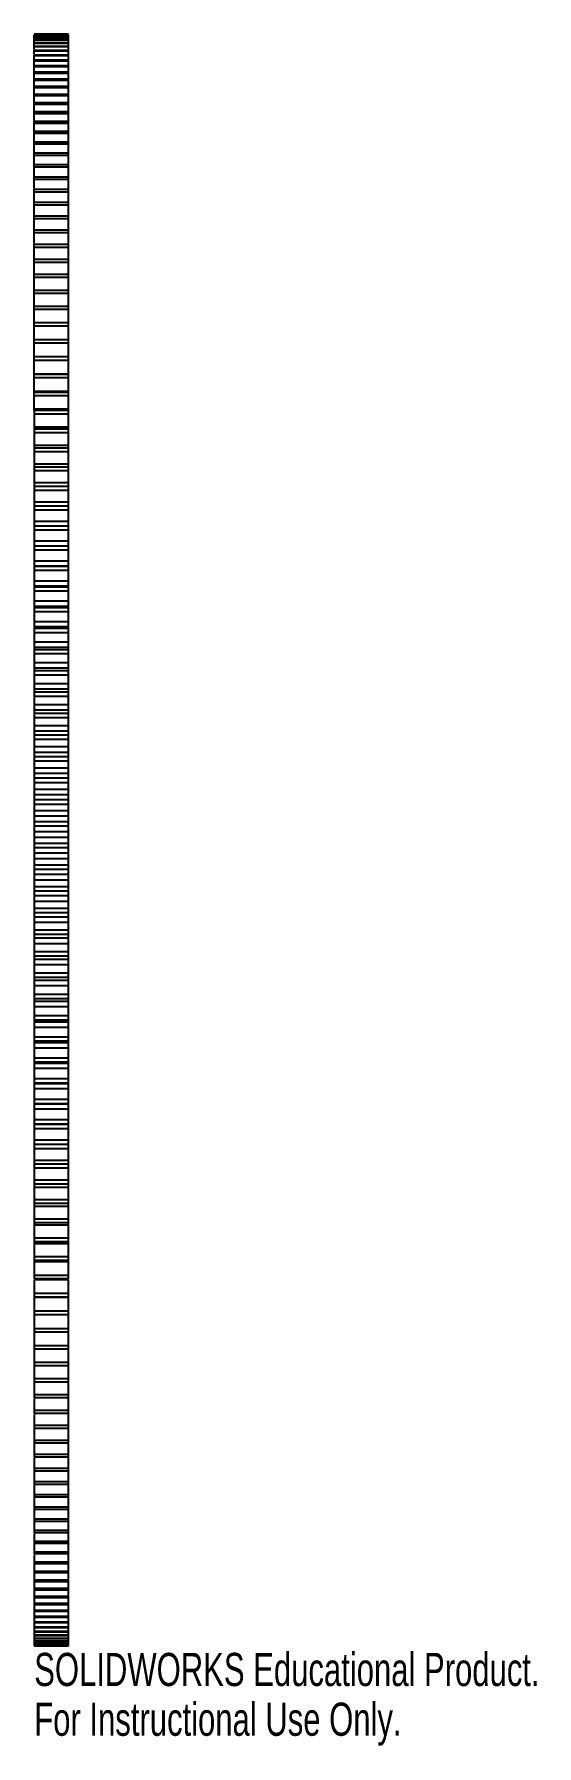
# Paper-space layout '_Front' of a CAD drawing. Header units: millimetres. Extents: x 0 to 73, y -132 to 117.
import ezdxf

# ---------------------------------------------------------------- set-up
doc = ezdxf.new("R2010")
doc.units = ezdxf.units.MM
doc.styles.add('SLDTEXTSTYLE0', font='TXT', dxfattribs={"width": 0.7})

psp = doc.layouts.new('_Front')

# ---------------------------------------------------------------- linework, layer by layer
at = {"color": 7, "linetype": 'Continuous', "lineweight": 25}
for p, q in [((0, 117.49), (5, 117.49)), ((0, 117.48), (0, 117.49)), ((5, 117.48), (0, 117.48)), ((0, 115.25), (0, 117.42)), ((0, 117.42), (5, 117.42)), ((5, 117.39), (0, 117.39)), ((5, 117.48), (5, 117.49)), ((5, 67.94), (5, 117.42)), ((0, 117.26), (5, 117.26)), ((5, 117.21), (0, 117.21)), ((0, 117.01), (5, 117.01)), ((5, 116.94), (0, 116.94)), ((0, 116.68), (5, 116.68)), ((5, 116.59), (0, 116.59)), ((0, 116.26), (5, 116.26)), ((5, 116.16), (0, 116.16)), ((0, 115.76), (5, 115.76)), ((5, 115.64), (0, 115.64)), ((0, 114.62), (0, 115.17)), ((0, 115.17), (5, 115.17)), ((5, 115.04), (0, 115.04)), ((0, 113.81), (0, 114.5)), ((0, 114.5), (5, 114.5)), ((5, 114.35), (0, 114.35)), ((0, 104.93), (0, 113.75)), ((0, 113.75), (5, 113.75)), ((5, 113.58), (0, 113.58)), ((0, 112.92), (5, 112.92)), ((5, 112.72), (0, 112.72)), ((0, 112), (5, 112)), ((5, 111.79), (0, 111.79)), ((0, 111), (5, 111)), ((5, 110.77), (0, 110.77)), ((0, 109.92), (5, 109.92)), ((5, 109.68), (0, 109.68)), ((0, 108.76), (5, 108.76)), ((5, 108.5), (0, 108.5)), ((0, 107.52), (5, 107.52)), ((5, 107.24), (0, 107.24)), ((0, 106.21), (5, 106.21)), ((5, 105.91), (0, 105.91)), ((0, 104.81), (5, 104.81)), ((0, 98.49), (0, 104.81)), ((5, 104.5), (0, 104.5)), ((0, 103.34), (5, 103.34)), ((5, 103.01), (0, 103.01)), ((0, 101.8), (5, 101.8)), ((5, 101.45), (0, 101.45)), ((0, 100.18), (5, 100.18)), ((5, 99.82), (0, 99.82)), ((0, 98.49), (5, 98.49)), ((0, 94.99), (0, 98.49)), ((5, 98.11), (0, 98.11)), ((0, 96.72), (5, 96.72)), ((5, 96.33), (0, 96.33)), ((0, 86.96), (0, 94.89)), ((0, 94.89), (5, 94.89)), ((5, 94.48), (0, 94.48)), ((0, 92.99), (5, 92.99)), ((5, 92.56), (0, 92.56)), ((0, 91.01), (5, 91.01)), ((5, 90.58), (0, 90.58)), ((0, 88.98), (5, 88.98)), ((5, 88.53), (0, 88.53)), ((0, 86.88), (5, 86.88)), ((0, 67.94), (0, 86.88)), ((5, 86.41), (0, 86.41)), ((0, 84.71), (5, 84.71)), ((5, 84.23), (0, 84.23)), ((0, 82.49), (5, 82.49)), ((5, 82), (0, 82)), ((0, 80.2), (5, 80.2)), ((5, 79.7), (0, 79.7)), ((0, 77.85), (5, 77.85)), ((5, 77.34), (0, 77.34)), ((0, 75.45), (5, 75.45)), ((5, 74.93), (0, 74.93)), ((0, 73), (5, 73)), ((5, 72.46), (0, 72.46)), ((0, 70.49), (5, 70.49)), ((5, 69.94), (0, 69.94)), ((5, 67.94), (0, 67.94)), ((0, 67.93), (5, 67.93)), ((0, 62.68), (0, 67.93)), ((5, -64), (5, 67.93)), ((5, 67.37), (0, 67.37)), ((5, 65.41), (0, 65.41)), ((0, 65.32), (5, 65.32)), ((5, 64.75), (0, 64.75)), ((5, 62.82), (0, 62.82)), ((0, 62.66), (5, 62.66)), ((0, 62.66), (0, -64)), ((5, 62.08), (0, 62.08)), ((5, 60.19), (0, 60.19)), ((0, 59.96), (5, 59.96)), ((5, 59.37), (0, 59.37)), ((5, 57.52), (0, 57.52)), ((0, 57.21), (5, 57.21)), ((5, 56.61), (0, 56.61)), ((5, 54.81), (0, 54.81)), ((0, 54.42), (5, 54.42)), ((5, 53.81), (0, 53.81)), ((5, 52.06), (0, 52.06)), ((0, 51.6), (5, 51.6)), ((5, 50.98), (0, 50.98)), ((5, 49.26), (0, 49.26)), ((0, 48.73), (5, 48.73)), ((5, 48.11), (0, 48.11)), ((5, 46.44), (0, 46.44)), ((0, 45.83), (5, 45.83)), ((5, 45.2), (0, 45.2)), ((5, 43.58), (0, 43.58)), ((0, 42.9), (5, 42.9)), ((5, 42.26), (0, 42.26)), ((5, 40.68), (0, 40.68)), ((5, 39.95), (0, 39.95)), ((0, 39.93), (5, 39.93)), ((5, 39.28), (0, 39.28)), ((5, 37.76), (0, 37.76)), ((5, 37), (0, 37)), ((0, 36.94), (5, 36.94)), ((5, 36.28), (0, 36.28)), ((5, 34.81), (0, 34.81)), ((5, 34.05), (0, 34.05)), ((0, 33.92), (5, 33.92)), ((5, 33.26), (0, 33.26)), ((5, 31.84), (0, 31.84)), ((5, 31.07), (0, 31.07)), ((0, 30.87), (5, 30.87)), ((5, 30.21), (0, 30.21)), ((5, 28.84), (0, 28.84)), ((5, 28.06), (0, 28.06)), ((0, 27.8), (5, 27.8)), ((5, 27.13), (0, 27.13)), ((5, 25.82), (0, 25.82)), ((5, 25.04), (0, 25.04)), ((0, 24.71), (5, 24.71)), ((5, 24.04), (0, 24.04)), ((5, 22.78), (0, 22.78)), ((5, 22), (0, 22)), ((0, 21.61), (5, 21.61)), ((5, 20.93), (0, 20.93)), ((5, 19.73), (0, 19.73)), ((5, 18.94), (0, 18.94)), ((0, 18.49), (5, 18.49)), ((5, 17.81), (0, 17.81)), ((5, 16.66), (0, 16.66)), ((5, 15.86), (0, 15.86)), ((0, 15.35), (5, 15.35)), ((5, 14.67), (0, 14.67)), ((5, 13.58), (0, 13.58)), ((5, 12.78), (0, 12.78)), ((0, 12.2), (5, 12.2)), ((5, 11.52), (0, 11.52)), ((5, 10.49), (0, 10.49)), ((5, 9.69), (0, 9.69)), ((0, 9.05), (5, 9.05)), ((5, 8.36), (0, 8.36)), ((5, 7.39), (0, 7.39)), ((5, 6.59), (0, 6.59)), ((0, 5.89), (5, 5.89)), ((5, 5.2), (0, 5.2)), ((5, 4.28), (0, 4.28)), ((5, 3.48), (0, 3.48)), ((0, 2.72), (5, 2.72)), ((5, 2.03), (0, 2.03)), ((5, 1.18), (0, 1.18)), ((5, 0.38), (0, 0.38)), ((0, -0.45), (5, -0.45)), ((5, -1.14), (0, -1.14)), ((5, -1.93), (0, -1.93)), ((5, -2.73), (0, -2.73)), ((0, -3.62), (5, -3.62)), ((5, -4.3), (0, -4.3)), ((5, -5.04), (0, -5.04)), ((5, -5.84), (0, -5.84)), ((0, -6.78), (5, -6.78)), ((5, -7.47), (0, -7.47)), ((5, -8.14), (0, -8.14)), ((5, -8.94), (0, -8.94)), ((0, -9.94), (5, -9.94)), ((5, -10.63), (0, -10.63)), ((5, -11.24), (0, -11.24)), ((5, -12.03), (0, -12.03)), ((0, -13.1), (5, -13.1)), ((5, -13.78), (0, -13.78)), ((5, -14.32), (0, -14.32)), ((5, -15.12), (0, -15.12)), ((0, -16.24), (5, -16.24)), ((5, -16.92), (0, -16.92)), ((5, -17.4), (0, -17.4)), ((5, -18.19), (0, -18.19)), ((0, -19.37), (5, -19.37)), ((5, -20.05), (0, -20.05)), ((5, -20.47), (0, -20.47)), ((5, -21.26), (0, -21.26)), ((0, -22.49), (5, -22.49)), ((5, -23.16), (0, -23.16)), ((5, -23.52), (0, -23.52)), ((5, -24.3), (0, -24.3)), ((0, -25.59), (5, -25.59)), ((5, -26.26), (0, -26.26)), ((5, -26.55), (0, -26.55)), ((5, -27.33), (0, -27.33)), ((0, -28.67), (5, -28.67)), ((5, -29.34), (0, -29.34)), ((5, -29.57), (0, -29.57)), ((5, -30.34), (0, -30.34)), ((0, -31.74), (5, -31.74)), ((5, -32.4), (0, -32.4)), ((5, -32.56), (0, -32.56)), ((5, -33.33), (0, -33.33)), ((0, -34.77), (5, -34.77)), ((5, -35.43), (0, -35.43)), ((5, -35.53), (0, -35.53)), ((5, -36.29), (0, -36.29)), ((0, -37.79), (5, -37.79)), ((5, -38.44), (0, -38.44)), ((0, -38.47), (5, -38.47)), ((5, -39.23), (0, -39.23)), ((0, -40.77), (5, -40.77)), ((0, -41.42), (5, -41.42)), ((5, -41.42), (0, -41.42)), ((5, -42.13), (0, -42.13)), ((0, -43.73), (5, -43.73)), ((5, -44.37), (0, -44.37)), ((5, -45.01), (0, -45.01)), ((0, -46.66), (5, -46.66)), ((5, -47.28), (0, -47.28)), ((5, -47.86), (0, -47.86)), ((0, -49.55), (5, -49.55)), ((5, -50.17), (0, -50.17)), ((5, -50.66), (0, -50.66)), ((0, -52.4), (5, -52.4)), ((5, -53.01), (0, -53.01)), ((5, -53.44), (0, -53.44)), ((0, -55.22), (5, -55.22)), ((5, -55.82), (0, -55.82)), ((5, -56.17), (0, -56.17)), ((0, -57.99), (5, -57.99)), ((5, -58.59), (0, -58.59)), ((5, -58.86), (0, -58.86)), ((0, -60.73), (5, -60.73)), ((5, -61.31), (0, -61.31)), ((5, -61.51), (0, -61.51)), ((0, -63.42), (5, -63.42)), ((5, -64), (0, -64)), ((0, -64.12), (0, -66.63)), ((5, -64.12), (0, -64.12)), ((5, -66.63), (5, -64.12)), ((0, -66.06), (5, -66.06)), ((5, -66.63), (0, -66.63)), ((5, -66.68), (0, -66.68)), ((0, -66.68), (0, -81.35)), ((5, -117.35), (5, -66.68)), ((0, -68.66), (5, -68.66)), ((5, -69.21), (0, -69.21)), ((0, -71.2), (5, -71.2)), ((5, -71.75), (0, -71.75)), ((0, -73.7), (5, -73.7)), ((5, -74.23), (0, -74.23)), ((0, -76.14), (5, -76.14)), ((5, -76.66), (0, -76.66)), ((0, -78.52), (5, -78.52)), ((5, -79.03), (0, -79.03)), ((0, -80.85), (5, -80.85)), ((5, -81.35), (0, -81.35)), ((0, -81.46), (0, -83.61)), ((0, -83.12), (5, -83.12)), ((5, -83.61), (0, -83.61)), ((0, -83.75), (0, -90)), ((0, -85.33), (5, -85.33)), ((5, -85.8), (0, -85.8)), ((0, -87.48), (5, -87.48)), ((5, -87.94), (0, -87.94)), ((0, -89.56), (5, -89.56)), ((5, -90), (0, -90)), ((0, -90.11), (0, -99.34)), ((0, -91.58), (5, -91.58)), ((5, -92.01), (0, -92.01)), ((0, -93.53), (5, -93.53)), ((5, -93.95), (0, -93.95)), ((0, -95.42), (5, -95.42)), ((5, -95.81), (0, -95.81)), ((0, -97.23), (5, -97.23)), ((5, -97.61), (0, -97.61)), ((0, -98.97), (5, -98.97)), ((5, -99.34), (0, -99.34)), ((0, -99.35), (0, -101)), ((0, -100.64), (5, -100.64)), ((5, -101), (0, -101)), ((0, -101.14), (0, -104.09)), ((0, -102.24), (5, -102.24)), ((5, -102.58), (0, -102.58)), ((0, -103.77), (5, -103.77)), ((5, -104.09), (0, -104.09)), ((0, -104.24), (0, -111.51)), ((0, -105.22), (5, -105.22)), ((5, -105.52), (0, -105.52)), ((0, -106.59), (5, -106.59)), ((5, -106.87), (0, -106.87)), ((0, -107.88), (5, -107.88)), ((5, -108.15), (0, -108.15)), ((0, -109.1), (5, -109.1)), ((5, -109.35), (0, -109.35)), ((0, -110.24), (5, -110.24)), ((5, -110.47), (0, -110.47)), ((0, -111.29), (5, -111.29)), ((5, -111.51), (0, -111.51)), ((0, -111.59), (0, -117.35)), ((0, -112.27), (5, -112.27)), ((5, -112.47), (0, -112.47)), ((0, -113.16), (5, -113.16)), ((5, -113.34), (0, -113.34)), ((0, -113.97), (5, -113.97)), ((5, -114.14), (0, -114.14)), ((0, -114.7), (5, -114.7)), ((5, -114.85), (0, -114.85)), ((0, -115.35), (5, -115.35)), ((5, -115.48), (0, -115.48)), ((0, -115.91), (5, -115.91)), ((5, -116.02), (0, -116.02)), ((0, -116.39), (5, -116.39)), ((5, -116.48), (0, -116.48)), ((0, -116.78), (5, -116.78)), ((5, -116.85), (0, -116.85)), ((0, -117.09), (5, -117.09)), ((5, -117.14), (0, -117.14)), ((0, -117.31), (5, -117.31)), ((5, -117.35), (0, -117.35)), ((0, -117.45), (5, -117.45)), ((0, -117.47), (0, -117.45)), ((5, -117.47), (0, -117.47)), ((0, -117.5), (5, -117.5)), ((0, -117.5), (5, -117.5)), ((0, -117.5), (0, -117.5)), ((5, -117.47), (5, -117.45)), ((5, -117.5), (5, -117.5))]:
    psp.add_line(p, q, dxfattribs=at)

# ---------------------------------------------------------------- texts
at = {"color": 7, "linetype": 'Continuous', "char_height": 4.8336, "attachment_point": 1, "style": 'SLDTEXTSTYLE0'}
for s, insert in [('SOLIDWORKS Educational Product.', (0, -118.52)), ('For Instructional Use Only.', (0, -125.77))]:
    psp.add_mtext(s, dxfattribs=dict(at, insert=insert))

doc.saveas('drawing.dxf')
